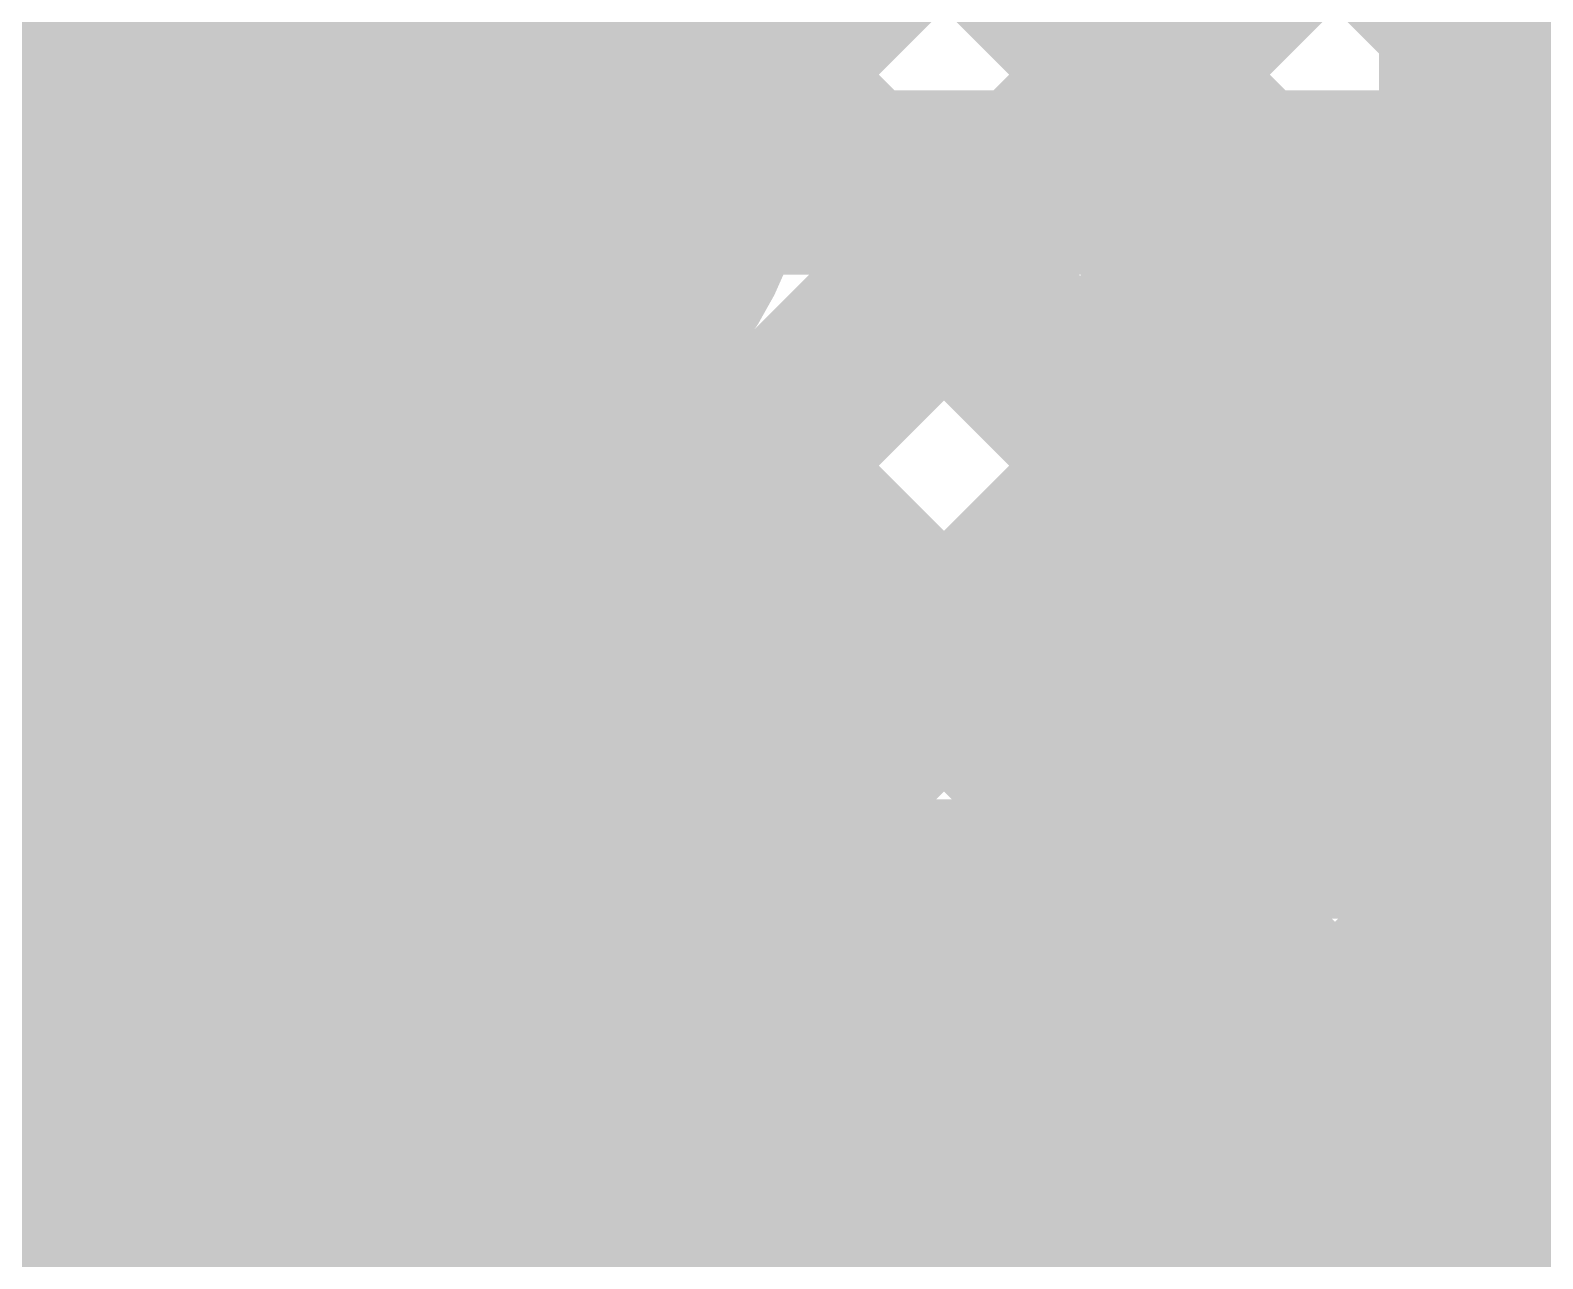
# Model space of a CAD drawing. Header units: millimetres. Extents: x 13 to 259, y -2 to 326.
# Drawn here: x 113.841 to 117.123, y 116.224 to 118.89 of the extents above; entities that cross this region are included whole.
import ezdxf

# ---------------------------------------------------------------- set-up
doc = ezdxf.new("R2010")
doc.units = ezdxf.units.MM
for name, color, linetype in [('BottomLayer', 5, 'Continuous'), ('BottomSolder', 6, 'Continuous'), ('ConnectLayer', 7, 'Continuous'), ('DrillDrawing', 1, 'Continuous'), ('Mechanical13', 56, 'Continuous'), ('Mechanical14', 56, 'Continuous'), ('Mechanical15', 56, 'Continuous'), ('MidLayer1', 16, 'Continuous'), ('MidLayer2', 76, 'Continuous'), ('MidLayer3', 90, 'Continuous'), ('MidLayer4', 156, 'Continuous'), ('MidLayer5', 130, 'Continuous'), ('MidLayer6', 216, 'Continuous'), ('MultiLayer', 9, 'Continuous'), ('TopLayer', 1, 'Continuous'), ('TopOverlay', 2, 'Continuous'), ('TopPaste', 8, 'Continuous'), ('TopSolder', 216, 'Continuous')]:
    doc.layers.add(name, color=color, linetype=linetype)

# ---------------------------------------------------------------- blocks, each defined once
blk = doc.blocks.new('CP_16_4_L_61')
at = {"layer": 'Mechanical13', "const_width": 0.1}
for points in [[(-2, -2), (-2, 2)], [(-2, -2), (2, -2)]]:
    blk.add_lwpolyline(points, dxfattribs=at)
at = {"layer": 'Mechanical13', "const_width": 0.05}
blk.add_lwpolyline([(-2.025, -2, 1), (-1.975, -2, 1)], format="xyb", close=True, dxfattribs=at)
blk.add_lwpolyline([(-2.025, -2, 1), (-1.975, -2, 1)], format="xyb", close=True, dxfattribs=at)
at = {"layer": 'Mechanical15', "const_width": 0.05}
for points in [[(-2.35, -2.35), (-2.35, 2.35)], [(-2.35, -2.35), (2.35, -2.35)]]:
    blk.add_lwpolyline(points, dxfattribs=at)
at = {"layer": 'Mechanical15', "const_width": 0.025}
blk.add_lwpolyline([(-2.3625, -2.35, 1), (-2.3375, -2.35, 1)], format="xyb", close=True, dxfattribs=at)
blk.add_lwpolyline([(-2.3625, -2.35, 1), (-2.3375, -2.35, 1)], format="xyb", close=True, dxfattribs=at)
at = {"layer": 'TopOverlay', "const_width": 0.2}
for points in [[(-2.15, -2.15), (-2.15, -1.525)], [(-2.15, -2.15), (-1.525, -2.15)]]:
    blk.add_lwpolyline(points, dxfattribs=at)
at = {"layer": 'TopOverlay', "const_width": 0.1}
blk.add_lwpolyline([(-2.2, -2.15, 1), (-2.1, -2.15, 1)], format="xyb", close=True, dxfattribs=at)
blk.add_lwpolyline([(-2.2, -2.15, 1), (-2.1, -2.15, 1)], format="xyb", close=True, dxfattribs=at)
blk = doc.blocks.new('RESC1005X40N_63')
at = {"layer": 'Mechanical14', "const_width": 0.1}
for points in [[(0.5, 0.25), (-0.5, 0.25)], [(-0.5, 0.25), (-0.5, -0.25)], [(0.5, 0.25), (0.5, -0.25)], [(0.5, -0.25), (-0.5, -0.25)]]:
    blk.add_lwpolyline(points, dxfattribs=at)
at = {"layer": 'Mechanical14', "const_width": 0.05}
for points in [[(-0.525, 0.25, 1), (-0.475, 0.25, 1)], [(-0.525, 0.25, 1), (-0.475, 0.25, 1)], [(0.475, 0.25, 1), (0.525, 0.25, 1)], [(0.475, 0.25, 1), (0.525, 0.25, 1)], [(-0.525, -0.25, 1), (-0.475, -0.25, 1)], [(-0.525, -0.25, 1), (-0.475, -0.25, 1)], [(0.475, -0.25, 1), (0.525, -0.25, 1)], [(0.475, -0.25, 1), (0.525, -0.25, 1)]]:
    blk.add_lwpolyline(points, format="xyb", close=True, dxfattribs=at)
at = {"layer": 'Mechanical15', "const_width": 0.05}
for points in [[(0, 0.5), (0, -0.5)], [(0.91, 0.46), (-0.91, 0.46)], [(-0.91, 0.46), (-0.91, -0.46)], [(0.91, 0.46), (0.91, -0.46)], [(0.5, 0), (-0.5, 0)], [(0.91, -0.46), (-0.91, -0.46)]]:
    blk.add_lwpolyline(points, dxfattribs=at)
at = {"layer": 'Mechanical15'}
for points, const_width in [([(-0.0125, 0.5, 1), (0.0125, 0.5, 1)], 0.025), ([(-0.9225, 0.46, 1), (-0.8975, 0.46, 1)], 0.025), ([(-0.9225, 0.46, 1), (-0.8975, 0.46, 1)], 0.025), ([(0.8975, 0.46, 1), (0.9225, 0.46, 1)], 0.025), ([(0.8975, 0.46, 1), (0.9225, 0.46, 1)], 0.025), ([(0.35, 0, 1), (-0.35, 0, 1)], 0.05), ([(-0.5125, 0, 1), (-0.4875, 0, 1)], 0.025), ([(-0.3625, 0, 1), (-0.3375, 0, 1)], 0.025), ([(0.3375, 0, 1), (0.3625, 0, 1)], 0.025), ([(0.4875, 0, 1), (0.5125, 0, 1)], 0.025), ([(-0.9225, -0.46, 1), (-0.8975, -0.46, 1)], 0.025), ([(-0.9225, -0.46, 1), (-0.8975, -0.46, 1)], 0.025), ([(0.8975, -0.46, 1), (0.9225, -0.46, 1)], 0.025), ([(0.8975, -0.46, 1), (0.9225, -0.46, 1)], 0.025), ([(-0.0125, -0.5, 1), (0.0125, -0.5, 1)], 0.025)]:
    blk.add_lwpolyline(points, format="xyb", close=True, dxfattribs=dict(at, const_width=const_width))
at = {"layer": 'TopLayer'}
for points in [[(-0.18, -0.31), (-0.18, 0.31), (-0.76, -0.31), (-0.76, 0.31)], [(0.76, -0.31), (0.76, 0.31), (0.18, -0.31), (0.18, 0.31)]]:
    blk.add_solid(points, dxfattribs=at)
at = {"layer": 'TopPaste'}
for points in [[(-0.18, -0.31), (-0.18, 0.31), (-0.76, -0.31), (-0.76, 0.31)], [(0.76, -0.31), (0.76, 0.31), (0.18, -0.31), (0.18, 0.31)]]:
    blk.add_solid(points, dxfattribs=at)
at = {"layer": 'TopSolder'}
for points in [[(-0.0784, -0.4116), (-0.0784, 0.4116), (-0.8616, -0.4116), (-0.8616, 0.4116)], [(0.8616, -0.4116), (0.8616, 0.4116), (0.0784, -0.4116), (0.0784, 0.4116)]]:
    blk.add_solid(points, dxfattribs=at)
blk = doc.blocks.new('CAPC1005X55N_103')
at = {"layer": 'Mechanical14', "const_width": 0.1}
for points in [[(-0.5249, 0.2751), (-0.5249, -0.2749)], [(0.5251, 0.2751), (-0.5249, 0.2751)], [(0.5251, 0.2751), (0.5251, -0.2749)], [(0.5251, -0.2749), (-0.5249, -0.2749)]]:
    blk.add_lwpolyline(points, dxfattribs=at)
at = {"layer": 'Mechanical14', "const_width": 0.05}
for points in [[(-0.5499, 0.2751, 1), (-0.5, 0.2751, 1)], [(-0.5499, 0.2751, 1), (-0.5, 0.2751, 1)], [(0.5001, 0.2751, 1), (0.55, 0.2751, 1)], [(0.5001, 0.2751, 1), (0.55, 0.2751, 1)], [(-0.5499, -0.2749, 1), (-0.5, -0.2749, 1)], [(-0.5499, -0.2749, 1), (-0.5, -0.2749, 1)], [(0.5001, -0.2749, 1), (0.55, -0.2749, 1)], [(0.5001, -0.2749, 1), (0.55, -0.2749, 1)]]:
    blk.add_lwpolyline(points, format="xyb", close=True, dxfattribs=at)
at = {"layer": 'Mechanical15', "const_width": 0.05}
for points in [[(0, 0.5), (0, -0.5)], [(-0.91, 0.46), (-0.91, -0.46)], [(0.91, 0.46), (-0.91, 0.46)], [(0.91, 0.46), (0.91, -0.46)], [(0.5, 0), (-0.5, 0)], [(0.91, -0.46), (-0.91, -0.46)]]:
    blk.add_lwpolyline(points, dxfattribs=at)
at = {"layer": 'Mechanical15', "const_width": 0.025}
for points in [[(-0.0125, 0.5, 1), (0.0125, 0.5, 1)], [(-0.9225, 0.46, 1), (-0.8975, 0.46, 1)], [(-0.9225, 0.46, 1), (-0.8975, 0.46, 1)], [(0.8975, 0.46, 1), (0.9225, 0.46, 1)], [(0.8975, 0.46, 1), (0.9225, 0.46, 1)], [(-0.5125, 0, 1), (-0.4875, 0, 1)], [(0.4875, 0, 1), (0.5125, 0, 1)], [(-0.9225, -0.46, 1), (-0.8975, -0.46, 1)], [(-0.9225, -0.46, 1), (-0.8975, -0.46, 1)], [(0.8975, -0.46, 1), (0.9225, -0.46, 1)], [(0.8975, -0.46, 1), (0.9225, -0.46, 1)], [(-0.0125, -0.5, 1), (0.0125, -0.5, 1)]]:
    blk.add_lwpolyline(points, format="xyb", close=True, dxfattribs=at)
at = {"layer": 'TopLayer'}
for points in [[(-0.76, -0.31), (-0.14, -0.31), (-0.76, 0.31), (-0.14, 0.31)], [(0.14, -0.31), (0.76, -0.31), (0.14, 0.31), (0.76, 0.31)]]:
    blk.add_solid(points, dxfattribs=at)
at = {"layer": 'TopPaste'}
for points in [[(-0.76, -0.31), (-0.14, -0.31), (-0.76, 0.31), (-0.14, 0.31)], [(0.14, -0.31), (0.76, -0.31), (0.14, 0.31), (0.76, 0.31)]]:
    blk.add_solid(points, dxfattribs=at)
at = {"layer": 'TopSolder'}
for points in [[(-0.8616, -0.4116), (-0.0384, -0.4116), (-0.8616, 0.4116), (-0.0384, 0.4116)], [(0.0384, -0.4116), (0.8616, -0.4116), (0.0384, 0.4116), (0.8616, 0.4116)]]:
    blk.add_solid(points, dxfattribs=at)
blk = doc.blocks.new('CAPC1005X55N_105')
at = {"layer": 'Mechanical14', "const_width": 0.1}
for points in [[(-0.5249, 0.2751), (-0.5249, -0.2749)], [(0.5251, 0.2751), (-0.5249, 0.2751)], [(0.5251, 0.2751), (0.5251, -0.2749)], [(0.5251, -0.2749), (-0.5249, -0.2749)]]:
    blk.add_lwpolyline(points, dxfattribs=at)
at = {"layer": 'Mechanical14', "const_width": 0.05}
for points in [[(-0.5499, 0.2751, 1), (-0.5, 0.2751, 1)], [(-0.5499, 0.2751, 1), (-0.5, 0.2751, 1)], [(0.5001, 0.2751, 1), (0.55, 0.2751, 1)], [(0.5001, 0.2751, 1), (0.55, 0.2751, 1)], [(-0.5499, -0.2749, 1), (-0.5, -0.2749, 1)], [(-0.5499, -0.2749, 1), (-0.5, -0.2749, 1)], [(0.5001, -0.2749, 1), (0.55, -0.2749, 1)], [(0.5001, -0.2749, 1), (0.55, -0.2749, 1)]]:
    blk.add_lwpolyline(points, format="xyb", close=True, dxfattribs=at)
at = {"layer": 'Mechanical15', "const_width": 0.05}
for points in [[(0, 0.5), (0, -0.5)], [(-0.91, 0.46), (-0.91, -0.46)], [(0.91, 0.46), (-0.91, 0.46)], [(0.91, 0.46), (0.91, -0.46)], [(0.5, 0), (-0.5, 0)], [(0.91, -0.46), (-0.91, -0.46)]]:
    blk.add_lwpolyline(points, dxfattribs=at)
at = {"layer": 'Mechanical15', "const_width": 0.025}
for points in [[(-0.0125, 0.5, 1), (0.0125, 0.5, 1)], [(-0.9225, 0.46, 1), (-0.8975, 0.46, 1)], [(-0.9225, 0.46, 1), (-0.8975, 0.46, 1)], [(0.8975, 0.46, 1), (0.9225, 0.46, 1)], [(0.8975, 0.46, 1), (0.9225, 0.46, 1)], [(-0.5125, 0, 1), (-0.4875, 0, 1)], [(0.4875, 0, 1), (0.5125, 0, 1)], [(-0.9225, -0.46, 1), (-0.8975, -0.46, 1)], [(-0.9225, -0.46, 1), (-0.8975, -0.46, 1)], [(0.8975, -0.46, 1), (0.9225, -0.46, 1)], [(0.8975, -0.46, 1), (0.9225, -0.46, 1)], [(-0.0125, -0.5, 1), (0.0125, -0.5, 1)]]:
    blk.add_lwpolyline(points, format="xyb", close=True, dxfattribs=at)
at = {"layer": 'TopLayer'}
for points in [[(-0.76, -0.31), (-0.14, -0.31), (-0.76, 0.31), (-0.14, 0.31)], [(0.14, -0.31), (0.76, -0.31), (0.14, 0.31), (0.76, 0.31)]]:
    blk.add_solid(points, dxfattribs=at)
at = {"layer": 'TopPaste'}
for points in [[(-0.76, -0.31), (-0.14, -0.31), (-0.76, 0.31), (-0.14, 0.31)], [(0.14, -0.31), (0.76, -0.31), (0.14, 0.31), (0.76, 0.31)]]:
    blk.add_solid(points, dxfattribs=at)
at = {"layer": 'TopSolder'}
for points in [[(-0.8616, -0.4116), (-0.0384, -0.4116), (-0.8616, 0.4116), (-0.0384, 0.4116)], [(0.0384, -0.4116), (0.8616, -0.4116), (0.0384, 0.4116), (0.8616, 0.4116)]]:
    blk.add_solid(points, dxfattribs=at)
blk = doc.blocks.new('CAPC1005X55N_106')
at = {"layer": 'Mechanical14', "const_width": 0.1}
for points in [[(-0.5249, 0.2751), (-0.5249, -0.2749)], [(0.5251, 0.2751), (-0.5249, 0.2751)], [(0.5251, 0.2751), (0.5251, -0.2749)], [(0.5251, -0.2749), (-0.5249, -0.2749)]]:
    blk.add_lwpolyline(points, dxfattribs=at)
at = {"layer": 'Mechanical14', "const_width": 0.05}
for points in [[(-0.5499, 0.2751, 1), (-0.5, 0.2751, 1)], [(-0.5499, 0.2751, 1), (-0.5, 0.2751, 1)], [(0.5001, 0.2751, 1), (0.55, 0.2751, 1)], [(0.5001, 0.2751, 1), (0.55, 0.2751, 1)], [(-0.5499, -0.2749, 1), (-0.5, -0.2749, 1)], [(-0.5499, -0.2749, 1), (-0.5, -0.2749, 1)], [(0.5001, -0.2749, 1), (0.55, -0.2749, 1)], [(0.5001, -0.2749, 1), (0.55, -0.2749, 1)]]:
    blk.add_lwpolyline(points, format="xyb", close=True, dxfattribs=at)
at = {"layer": 'Mechanical15', "const_width": 0.05}
for points in [[(0, 0.5), (0, -0.5)], [(-0.91, 0.46), (-0.91, -0.46)], [(0.91, 0.46), (-0.91, 0.46)], [(0.91, 0.46), (0.91, -0.46)], [(0.5, 0), (-0.5, 0)], [(0.91, -0.46), (-0.91, -0.46)]]:
    blk.add_lwpolyline(points, dxfattribs=at)
at = {"layer": 'Mechanical15', "const_width": 0.025}
for points in [[(-0.0125, 0.5, 1), (0.0125, 0.5, 1)], [(-0.9225, 0.46, 1), (-0.8975, 0.46, 1)], [(-0.9225, 0.46, 1), (-0.8975, 0.46, 1)], [(0.8975, 0.46, 1), (0.9225, 0.46, 1)], [(0.8975, 0.46, 1), (0.9225, 0.46, 1)], [(-0.5125, 0, 1), (-0.4875, 0, 1)], [(0.4875, 0, 1), (0.5125, 0, 1)], [(-0.9225, -0.46, 1), (-0.8975, -0.46, 1)], [(-0.9225, -0.46, 1), (-0.8975, -0.46, 1)], [(0.8975, -0.46, 1), (0.9225, -0.46, 1)], [(0.8975, -0.46, 1), (0.9225, -0.46, 1)], [(-0.0125, -0.5, 1), (0.0125, -0.5, 1)]]:
    blk.add_lwpolyline(points, format="xyb", close=True, dxfattribs=at)
at = {"layer": 'TopLayer'}
for points in [[(-0.76, -0.31), (-0.14, -0.31), (-0.76, 0.31), (-0.14, 0.31)], [(0.14, -0.31), (0.76, -0.31), (0.14, 0.31), (0.76, 0.31)]]:
    blk.add_solid(points, dxfattribs=at)
at = {"layer": 'TopPaste'}
for points in [[(-0.76, -0.31), (-0.14, -0.31), (-0.76, 0.31), (-0.14, 0.31)], [(0.14, -0.31), (0.76, -0.31), (0.14, 0.31), (0.76, 0.31)]]:
    blk.add_solid(points, dxfattribs=at)
at = {"layer": 'TopSolder'}
for points in [[(-0.8616, -0.4116), (-0.0384, -0.4116), (-0.8616, 0.4116), (-0.0384, 0.4116)], [(0.0384, -0.4116), (0.8616, -0.4116), (0.0384, 0.4116), (0.8616, 0.4116)]]:
    blk.add_solid(points, dxfattribs=at)

msp = doc.modelspace()

# ---------------------------------------------------------------- linework, layer by layer
at = {"layer": 'BottomLayer', "const_width": 0.25}
for points in [[(113.7244, 118.6696, 1), (113.9744, 118.6696, 1)], [(114.6244, 118.6696, 1), (114.8744, 118.6696, 1)], [(116.6432, 117.9076, 1), (116.8932, 117.9076, 1)], [(113.7244, 117.6113, 1), (113.9744, 117.6113, 1)], [(114.6244, 117.6113, 1), (114.8744, 117.6113, 1)], [(113.7244, 116.5529, 1), (113.9744, 116.5529, 1)], [(114.6244, 116.5529, 1), (114.8744, 116.5529, 1)]]:
    msp.add_lwpolyline(points, format="xyb", close=True, dxfattribs=at)
at = {"layer": 'BottomSolder', "const_width": 0.3516}
for points in [[(113.6736, 118.6696, 1), (114.0252, 118.6696, 1)], [(114.5736, 118.6696, 1), (114.9252, 118.6696, 1)], [(116.5924, 117.9076, 1), (116.944, 117.9076, 1)], [(113.6736, 117.6113, 1), (114.0252, 117.6113, 1)], [(114.5736, 117.6113, 1), (114.9252, 117.6113, 1)], [(113.6736, 116.5529, 1), (114.0252, 116.5529, 1)], [(114.5736, 116.5529, 1), (114.9252, 116.5529, 1)]]:
    msp.add_lwpolyline(points, format="xyb", close=True, dxfattribs=at)
at = {"layer": 'ConnectLayer', "const_width": 0.4}
for points in [[(109.2941, 125.7478), (116.5763, 118.4655)], [(112.5966, 123.2937), (117.4515, 118.4388)], [(110.7348, 122.61), (114.2968, 119.048)], [(113.2804, 122.61), (117.4515, 118.4388)], [(114.4393, 118.682), (116.638, 120.8807)], [(114.4078, 117.8019), (116.6143, 120.0084)], [(114.8995, 118.2936), (116.6143, 120.0084)], [(115.19, 119.8518), (116.5763, 118.4655)], [(113.3774, 118.4686), (114.65, 119.7412)], [(114.5929, 119.6004), (116.1866, 118.0067)], [(114.4078, 117.8019), (115.9909, 119.385)], [(114.4393, 118.682), (115.1424, 119.385)], [(114.8083, 119.385), (116.1866, 118.0067)], [(115.6568, 119.385), (116.5763, 118.4655)], [(116.5054, 119.385), (117.4515, 118.4388)], [(114.3381, 116.8836), (116.8133, 119.3589)], [(114.8515, 117.3971), (116.8133, 119.3589)], [(115.0157, 117.5613), (116.8133, 119.3589)], [(116.7997, 118.4968), (117.6157, 119.3128)], [(116.7997, 118.4968), (117.6157, 119.3128)], [(116.7997, 118.4968), (117.6157, 119.3128)], [(114.8979, 119.0342), (115.0309, 119.1672)], [(115.0285, 119.1648), (116.1866, 118.0067)], [(113.3774, 119.1188), (114.3642, 118.1321)], [(114.3222, 119.0226), (131.6373, 101.7075)], [(114.3222, 119.0226), (115.7835, 117.5613)], [(115.2164, 116.9135), (116.8629, 118.56)], [(115.2936, 117.8392), (116.0144, 118.56)], [(115.3292, 118.56), (117.5, 118.56)], [(115.6333, 118.56), (117.7082, 116.4851)], [(116.4818, 118.56), (117.1185, 117.9234)], [(112.0339, 111.1854), (119.3897, 118.5412)], [(112.0339, 111.1854), (119.3897, 118.5412)], [(114.7902, 118.5546), (131.6373, 101.7075)], [(113.3774, 117.62), (114.2034, 118.4461)], [(113.3774, 118.2703), (114.1762, 117.4715)], [(114.2551, 118.2412), (131.7546, 100.7417)], [(114.2551, 118.2412), (114.4056, 118.0907)], [(114.2551, 118.2412), (114.935, 117.5613)], [(114.3642, 118.0581), (114.3642, 118.2228)], [(114.9042, 118.0581), (114.9042, 118.2228)], [(115.1279, 118.2169), (117.7082, 115.6366)], [(115.1117, 115.9603), (117.1216, 117.9701)], [(114.2399, 115.9369), (116.1791, 117.8761)], [(114.7678, 116.4648), (116.1791, 117.8761)], [(115.8642, 117.5613), (116.1791, 117.8761)], [(114.7812, 117.7151), (131.7546, 100.7417)], [(112.1, 115.4942), (114.162, 117.5561)], [(112.1, 115.4942), (114.162, 117.5561)], [(114.4373, 117.5613), (116.2906, 117.5613)], [(113.3774, 117.4218), (114.1651, 116.6341)], [(114.528, 114.528), (117.4028, 117.4028)], [(114.528, 114.528), (117.4028, 117.4028)], [(114.9011, 114.9011), (117.4028, 117.4028)], [(114.9011, 114.9011), (117.4028, 117.4028)], [(115.5889, 115.5889), (117.4028, 117.4028)], [(114.3718, 115.2204), (116.5226, 117.3712)], [(114.8427, 115.6912), (116.5226, 117.3712)], [(116.8673, 117.326), (119.6959, 114.4974)], [(116.8673, 117.326), (119.6959, 114.4974)], [(114.3495, 117.2982), (125.5341, 106.1136)], [(115.2289, 117.2674), (117.7082, 114.788)], [(114.3642, 116.9998), (114.3642, 117.1644)], [(114.9042, 116.9998), (114.9042, 117.1644)], [(113.0703, 116.8803), (114.2122, 115.7385)], [(116.0694, 115.2209), (117.7082, 116.8597)], [(114.8606, 116.7872), (125.5341, 106.1136)], [(112.1, 114.6456), (114.1877, 116.7332)], [(114.4253, 116.6813), (121.4301, 116.6813)], [(114.7276, 116.4246), (114.9842, 116.6813)], [(114.9665, 116.6813), (115.4411, 116.2066)], [(115.3581, 116.2066), (115.8327, 116.6813)], [(115.815, 116.6813), (116.2897, 116.2066)], [(116.2066, 116.2066), (116.6813, 116.6813)], [(116.2066, 116.2066), (116.6813, 116.6813)], [(116.6635, 116.6813), (117.1382, 116.2066)], [(117.0551, 116.2066), (117.5298, 116.6813)], [(114.4253, 116.4246), (114.9524, 116.4246)], [(114.4148, 116.3844), (120.5021, 110.2972)], [(115.3019, 116.3458), (117.7082, 113.9395)], [(115.2635, 116.2957), (115.3527, 116.2066)], [(115.3527, 116.2066), (121.2518, 116.2066)], [(114.3642, 115.9415), (114.3642, 116.1061)], [(114.9042, 115.9415), (114.9042, 116.1061)], [(114.2399, 115.9369), (114.3889, 116.0859)], [(112.1, 113.7971), (114.3642, 116.0612)]]:
    msp.add_lwpolyline(points, dxfattribs=at)
for points in [[(113.5885, 118.1404, -1.799464), (114.4394, 118.6696)], [(113.5885, 118.1404, -1.799464), (114.4394, 118.6696)], [(114.3642, 118.2228, -0.458192), (114.3642, 119.1165)], [(114.8979, 119.0342, -0.178667), (114.7164, 118.7072)], [(114.8979, 119.0342, -0.178437), (114.7168, 118.7075)], [(114.7164, 118.6321, -0.45237), (114.7164, 118.7072)], [(114.4394, 118.6696, -0.285578), (114.1104, 118.1404)], [(114.4394, 118.6696, -0.285578), (114.1104, 118.1404)], [(114.7164, 118.6321, -0.218423), (114.9042, 118.2228)], [(114.7168, 118.6317, -0.218189), (114.9042, 118.2228)], [(115.3292, 118.56, -0.235688), (115.0104, 118.1404)], [(117.2382, 117.551, -2.972092), (117.2382, 118.2643)], [(117.2382, 117.551, -2.972092), (117.2382, 118.2643)], [(116.2906, 117.5613, -0.989176), (117.2382, 118.2643)], [(117.7082, 117.3176, -1.000001), (117.7082, 118.4976)], [(117.2382, 118.2643, -0.718623), (118.2982, 117.9076)], [(117.2382, 118.2643, -0.718623), (118.2982, 117.9076)], [(117.2382, 118.2643, -0.219786), (117.6751, 118.4967)], [(114.2994, 118.288, -0.102707), (114.1104, 118.1404)], [(114.4885, 118.1404, -0.102707), (114.2994, 118.288)], [(114.1104, 118.1404, -0.285578), (114.4394, 117.6113)], [(114.1104, 118.1404, -0.102707), (114.2994, 117.9928)], [(114.1104, 118.1404, -0.285578), (114.4394, 117.6113)], [(114.2994, 117.9928, -0.102707), (114.4885, 118.1404)], [(115.0104, 118.1404, -0.285578), (115.3394, 117.6113)], [(114.3642, 117.1644, -0.458192), (114.3642, 118.0581)], [(114.9042, 118.0581, -0.218423), (114.7164, 117.6488)], [(114.9042, 118.0581, -0.218189), (114.7168, 117.6491)], [(118.2982, 117.9076, -0.718623), (117.2382, 117.551)], [(118.2982, 117.9076, -0.718623), (117.2382, 117.551)], [(114.7164, 117.5737, -0.45237), (114.7164, 117.6488)], [(114.4394, 117.6113, -0.285578), (114.1104, 117.0821)], [(115.3394, 117.6113, -0.285578), (115.0104, 117.0821)], [(114.7164, 117.5737, -0.218423), (114.9042, 117.1644)], [(114.7168, 117.5734, -0.218189), (114.9042, 117.1644)], [(114.2994, 117.2297, -0.102707), (114.1104, 117.0821)], [(114.4885, 117.0821, -0.102707), (114.2994, 117.2297)], [(114.1104, 117.0821, -0.285578), (114.4394, 116.5529)], [(114.1104, 117.0821, -0.102707), (114.2994, 116.9345)], [(114.2994, 116.9345, -0.102707), (114.4885, 117.0821)], [(115.0104, 117.0821, -0.285578), (115.3394, 116.5529)], [(114.3642, 116.1061, -0.458192), (114.3642, 116.9998)], [(114.9042, 116.9998, -0.218423), (114.7164, 116.5905)], [(114.9042, 116.9998, -0.218189), (114.7168, 116.5908)], [(114.4253, 116.6813, -0.054872), (114.4394, 116.5529)], [(114.7164, 116.5154, -0.45237), (114.7164, 116.5905)], [(114.4394, 116.5529, -0.285578), (114.1104, 116.0238)], [(114.4394, 116.5529, -0.054872), (114.4253, 116.4246)], [(115.3394, 116.5529, -0.285578), (115.0104, 116.0238)], [(114.7164, 116.5154, -0.218423), (114.9042, 116.1061)], [(114.7168, 116.5151, -0.218189), (114.9042, 116.1061)], [(114.9524, 116.4246, -0.198912), (115.2635, 116.2957)], [(114.9524, 116.4246, -0.198912), (115.2635, 116.2957)], [(114.2994, 116.1714, -0.102707), (114.1104, 116.0238)], [(114.4885, 116.0238, -0.102707), (114.2994, 116.1714)]]:
    msp.add_lwpolyline(points, format="xyb", dxfattribs=at)
at = {"layer": 'ConnectLayer', "const_width": 0.2}
for points in [[(114.1968, 119.048, 1), (114.3968, 119.048, 1)], [(114.2222, 119.0226, 1), (114.4222, 119.0226, 1)], [(114.2222, 119.0226, 1), (114.4222, 119.0226, 1)], [(114.7979, 119.0342, 1), (114.9979, 119.0342, 1)], [(114.7979, 119.0342, 1), (114.9979, 119.0342, 1)], [(114.7979, 119.0342, 1), (114.9979, 119.0342, 1)], [(114.6164, 118.7072, 1), (114.8164, 118.7072, 1)], [(114.6164, 118.7072, 1), (114.8164, 118.7072, 1)], [(114.6168, 118.7075, 1), (114.8168, 118.7075, 1)], [(114.3393, 118.682, 1), (114.5393, 118.682, 1)], [(114.3393, 118.682, 1), (114.5393, 118.682, 1)], [(114.3394, 118.6696, 1), (114.5394, 118.6696, 1)], [(114.3394, 118.6696, 1), (114.5394, 118.6696, 1)], [(114.3394, 118.6696, 1), (114.5394, 118.6696, 1)], [(114.3394, 118.6696, 1), (114.5394, 118.6696, 1)], [(114.6164, 118.6321, 1), (114.8164, 118.6321, 1)], [(114.6164, 118.6321, 1), (114.8164, 118.6321, 1)], [(114.6168, 118.6317, 1), (114.8168, 118.6317, 1)], [(115.2292, 118.56, 1), (115.4292, 118.56, 1)], [(115.2292, 118.56, 1), (115.4292, 118.56, 1)], [(115.5333, 118.56, 1), (115.7333, 118.56, 1)], [(115.9144, 118.56, 1), (116.1144, 118.56, 1)], [(116.3818, 118.56, 1), (116.5818, 118.56, 1)], [(116.7629, 118.56, 1), (116.9629, 118.56, 1)], [(114.6902, 118.5546, 1), (114.8902, 118.5546, 1)], [(116.6997, 118.4968, 1), (116.8997, 118.4968, 1)], [(116.6997, 118.4968, 1), (116.8997, 118.4968, 1)], [(116.6997, 118.4968, 1), (116.8997, 118.4968, 1)], [(116.4763, 118.4655, 1), (116.6763, 118.4655, 1)], [(116.4763, 118.4655, 1), (116.6763, 118.4655, 1)], [(116.4763, 118.4655, 1), (116.6763, 118.4655, 1)], [(114.1034, 118.4461, 1), (114.3034, 118.4461, 1)], [(114.1994, 118.288, 1), (114.3994, 118.288, 1)], [(114.1994, 118.288, 1), (114.3994, 118.288, 1)], [(114.7995, 118.2936, 1), (114.9995, 118.2936, 1)], [(117.1382, 118.2643, 1), (117.3382, 118.2643, 1)], [(117.1382, 118.2643, 1), (117.3382, 118.2643, 1)], [(117.1382, 118.2643, 1), (117.3382, 118.2643, 1)], [(117.1382, 118.2643, 1), (117.3382, 118.2643, 1)], [(117.1382, 118.2643, 1), (117.3382, 118.2643, 1)], [(117.1382, 118.2643, 1), (117.3382, 118.2643, 1)], [(114.1551, 118.2412, 1), (114.3551, 118.2412, 1)], [(114.1551, 118.2412, 1), (114.3551, 118.2412, 1)], [(114.1551, 118.2412, 1), (114.3551, 118.2412, 1)], [(114.2642, 118.2228, 1), (114.4642, 118.2228, 1)], [(114.2642, 118.2228, 1), (114.4642, 118.2228, 1)], [(114.8042, 118.2228, 1), (115.0042, 118.2228, 1)], [(114.8042, 118.2228, 1), (115.0042, 118.2228, 1)], [(114.8042, 118.2228, 1), (115.0042, 118.2228, 1)], [(115.0279, 118.2169, 1), (115.2279, 118.2169, 1)], [(114.0104, 118.1404, 1), (114.2104, 118.1404, 1)], [(114.0104, 118.1404, 1), (114.2104, 118.1404, 1)], [(114.0104, 118.1404, 1), (114.2104, 118.1404, 1)], [(114.0104, 118.1404, 1), (114.2104, 118.1404, 1)], [(114.0104, 118.1404, 1), (114.2104, 118.1404, 1)], [(114.0104, 118.1404, 1), (114.2104, 118.1404, 1)], [(114.2642, 118.1321, 1), (114.4642, 118.1321, 1)], [(114.3885, 118.1404, 1), (114.5885, 118.1404, 1)], [(114.3885, 118.1404, 1), (114.5885, 118.1404, 1)], [(114.9104, 118.1404, 1), (115.1104, 118.1404, 1)], [(114.9104, 118.1404, 1), (115.1104, 118.1404, 1)], [(114.3056, 118.0907, 1), (114.5056, 118.0907, 1)], [(114.2642, 118.0581, 1), (114.4642, 118.0581, 1)], [(114.2642, 118.0581, 1), (114.4642, 118.0581, 1)], [(114.8042, 118.0581, 1), (115.0042, 118.0581, 1)], [(114.8042, 118.0581, 1), (115.0042, 118.0581, 1)], [(114.8042, 118.0581, 1), (115.0042, 118.0581, 1)], [(116.0866, 118.0067, 1), (116.2866, 118.0067, 1)], [(116.0866, 118.0067, 1), (116.2866, 118.0067, 1)], [(116.0866, 118.0067, 1), (116.2866, 118.0067, 1)], [(114.1994, 117.9928, 1), (114.3994, 117.9928, 1)], [(114.1994, 117.9928, 1), (114.3994, 117.9928, 1)], [(117.0216, 117.9701, 1), (117.2216, 117.9701, 1)], [(117.0185, 117.9234, 1), (117.2185, 117.9234, 1)], [(116.0791, 117.8761, 1), (116.2791, 117.8761, 1)], [(116.0791, 117.8761, 1), (116.2791, 117.8761, 1)], [(116.0791, 117.8761, 1), (116.2791, 117.8761, 1)], [(115.1936, 117.8392, 1), (115.3936, 117.8392, 1)], [(114.3078, 117.8019, 1), (114.5078, 117.8019, 1)], [(114.3078, 117.8019, 1), (114.5078, 117.8019, 1)], [(114.6812, 117.7151, 1), (114.8812, 117.7151, 1)], [(114.6164, 117.6488, 1), (114.8164, 117.6488, 1)], [(114.6164, 117.6488, 1), (114.8164, 117.6488, 1)], [(114.6168, 117.6491, 1), (114.8168, 117.6491, 1)], [(114.3394, 117.6113, 1), (114.5394, 117.6113, 1)], [(114.3394, 117.6113, 1), (114.5394, 117.6113, 1)], [(114.3394, 117.6113, 1), (114.5394, 117.6113, 1)], [(115.2394, 117.6113, 1), (115.4394, 117.6113, 1)], [(115.2394, 117.6113, 1), (115.4394, 117.6113, 1)], [(114.6164, 117.5737, 1), (114.8164, 117.5737, 1)], [(114.6164, 117.5737, 1), (114.8164, 117.5737, 1)], [(114.6168, 117.5734, 1), (114.8168, 117.5734, 1)], [(114.062, 117.5561, 1), (114.262, 117.5561, 1)], [(114.062, 117.5561, 1), (114.262, 117.5561, 1)], [(114.3373, 117.5613, 1), (114.5373, 117.5613, 1)], [(114.835, 117.5613, 1), (115.035, 117.5613, 1)], [(114.9157, 117.5613, 1), (115.1157, 117.5613, 1)], [(115.6835, 117.5613, 1), (115.8835, 117.5613, 1)], [(115.7642, 117.5613, 1), (115.9642, 117.5613, 1)], [(116.1906, 117.5613, 1), (116.3906, 117.5613, 1)], [(116.1906, 117.5613, 1), (116.3906, 117.5613, 1)], [(117.1382, 117.551, 1), (117.3382, 117.551, 1)], [(117.1382, 117.551, 1), (117.3382, 117.551, 1)], [(117.1382, 117.551, 1), (117.3382, 117.551, 1)], [(117.1382, 117.551, 1), (117.3382, 117.551, 1)], [(114.0762, 117.4715, 1), (114.2762, 117.4715, 1)], [(114.7515, 117.3971, 1), (114.9515, 117.3971, 1)], [(116.4226, 117.3712, 1), (116.6226, 117.3712, 1)], [(116.4226, 117.3712, 1), (116.6226, 117.3712, 1)], [(116.7673, 117.326, 1), (116.9673, 117.326, 1)], [(116.7673, 117.326, 1), (116.9673, 117.326, 1)], [(114.2495, 117.2982, 1), (114.4495, 117.2982, 1)], [(115.1289, 117.2674, 1), (115.3289, 117.2674, 1)], [(114.1994, 117.2297, 1), (114.3994, 117.2297, 1)], [(114.1994, 117.2297, 1), (114.3994, 117.2297, 1)], [(114.2642, 117.1644, 1), (114.4642, 117.1644, 1)], [(114.2642, 117.1644, 1), (114.4642, 117.1644, 1)], [(114.8042, 117.1644, 1), (115.0042, 117.1644, 1)], [(114.8042, 117.1644, 1), (115.0042, 117.1644, 1)], [(114.8042, 117.1644, 1), (115.0042, 117.1644, 1)], [(114.0104, 117.0821, 1), (114.2104, 117.0821, 1)], [(114.0104, 117.0821, 1), (114.2104, 117.0821, 1)], [(114.0104, 117.0821, 1), (114.2104, 117.0821, 1)], [(114.0104, 117.0821, 1), (114.2104, 117.0821, 1)], [(114.3885, 117.0821, 1), (114.5885, 117.0821, 1)], [(114.3885, 117.0821, 1), (114.5885, 117.0821, 1)], [(114.9104, 117.0821, 1), (115.1104, 117.0821, 1)], [(114.9104, 117.0821, 1), (115.1104, 117.0821, 1)], [(114.2642, 116.9998, 1), (114.4642, 116.9998, 1)], [(114.2642, 116.9998, 1), (114.4642, 116.9998, 1)], [(114.8042, 116.9998, 1), (115.0042, 116.9998, 1)], [(114.8042, 116.9998, 1), (115.0042, 116.9998, 1)], [(114.8042, 116.9998, 1), (115.0042, 116.9998, 1)], [(114.1994, 116.9345, 1), (114.3994, 116.9345, 1)], [(114.1994, 116.9345, 1), (114.3994, 116.9345, 1)], [(114.2381, 116.8836, 1), (114.4381, 116.8836, 1)], [(115.1164, 116.9135, 1), (115.3164, 116.9135, 1)], [(114.7606, 116.7872, 1), (114.9606, 116.7872, 1)], [(114.0877, 116.7332, 1), (114.2877, 116.7332, 1)], [(114.3253, 116.6813, 1), (114.5253, 116.6813, 1)], [(114.3253, 116.6813, 1), (114.5253, 116.6813, 1)], [(114.8665, 116.6813, 1), (115.0665, 116.6813, 1)], [(114.8842, 116.6813, 1), (115.0842, 116.6813, 1)], [(115.715, 116.6813, 1), (115.915, 116.6813, 1)], [(115.7327, 116.6813, 1), (115.9327, 116.6813, 1)], [(116.5635, 116.6813, 1), (116.7635, 116.6813, 1)], [(116.5813, 116.6813, 1), (116.7813, 116.6813, 1)], [(116.5813, 116.6813, 1), (116.7813, 116.6813, 1)], [(114.0651, 116.6341, 1), (114.2651, 116.6341, 1)], [(114.6164, 116.5905, 1), (114.8164, 116.5905, 1)], [(114.6164, 116.5905, 1), (114.8164, 116.5905, 1)], [(114.6168, 116.5908, 1), (114.8168, 116.5908, 1)], [(114.3394, 116.5529, 1), (114.5394, 116.5529, 1)], [(114.3394, 116.5529, 1), (114.5394, 116.5529, 1)], [(114.3394, 116.5529, 1), (114.5394, 116.5529, 1)], [(114.3394, 116.5529, 1), (114.5394, 116.5529, 1)], [(115.2394, 116.5529, 1), (115.4394, 116.5529, 1)], [(115.2394, 116.5529, 1), (115.4394, 116.5529, 1)], [(114.6164, 116.5154, 1), (114.8164, 116.5154, 1)], [(114.6164, 116.5154, 1), (114.8164, 116.5154, 1)], [(114.6168, 116.5151, 1), (114.8168, 116.5151, 1)], [(114.6678, 116.4648, 1), (114.8678, 116.4648, 1)], [(114.3253, 116.4246, 1), (114.5253, 116.4246, 1)], [(114.3253, 116.4246, 1), (114.5253, 116.4246, 1)], [(114.6276, 116.4246, 1), (114.8276, 116.4246, 1)], [(114.8524, 116.4246, 1), (115.0524, 116.4246, 1)], [(114.8524, 116.4246, 1), (115.0524, 116.4246, 1)], [(114.8524, 116.4246, 1), (115.0524, 116.4246, 1)], [(114.3148, 116.3844, 1), (114.5148, 116.3844, 1)], [(115.2019, 116.3458, 1), (115.4019, 116.3458, 1)], [(115.1635, 116.2957, 1), (115.3635, 116.2957, 1)], [(115.1635, 116.2957, 1), (115.3635, 116.2957, 1)], [(115.1635, 116.2957, 1), (115.3635, 116.2957, 1)], [(115.2527, 116.2066, 1), (115.4527, 116.2066, 1)], [(115.2527, 116.2066, 1), (115.4527, 116.2066, 1)], [(115.2581, 116.2066, 1), (115.4581, 116.2066, 1)], [(115.3411, 116.2066, 1), (115.5411, 116.2066, 1)], [(116.1066, 116.2066, 1), (116.3066, 116.2066, 1)], [(116.1066, 116.2066, 1), (116.3066, 116.2066, 1)], [(116.1897, 116.2066, 1), (116.3897, 116.2066, 1)], [(116.9551, 116.2066, 1), (117.1551, 116.2066, 1)], [(117.0382, 116.2066, 1), (117.2382, 116.2066, 1)], [(114.1994, 116.1714, 1), (114.3994, 116.1714, 1)], [(114.1994, 116.1714, 1), (114.3994, 116.1714, 1)], [(114.2642, 116.1061, 1), (114.4642, 116.1061, 1)], [(114.2642, 116.1061, 1), (114.4642, 116.1061, 1)], [(114.8042, 116.1061, 1), (115.0042, 116.1061, 1)], [(114.8042, 116.1061, 1), (115.0042, 116.1061, 1)], [(114.8042, 116.1061, 1), (115.0042, 116.1061, 1)], [(114.2889, 116.0859, 1), (114.4889, 116.0859, 1)], [(114.2642, 116.0612, 1), (114.4642, 116.0612, 1)]]:
    msp.add_lwpolyline(points, format="xyb", close=True, dxfattribs=at)
at = {"layer": 'DrillDrawing', "const_width": 0.0508}
for points in [[(113.9764, 118.7966), (113.9764, 118.9236)], [(114.6224, 118.7966), (114.6224, 118.9236)], [(114.8764, 118.7966), (114.8764, 118.9236)], [(113.9764, 118.7966), (114.1034, 118.7966)], [(114.1034, 118.5426), (114.1034, 118.7966)], [(114.4954, 118.5426), (114.4954, 118.7966)], [(114.4954, 118.7966), (114.6224, 118.7966)], [(114.8764, 118.7966), (115.0034, 118.7966)], [(115.0034, 118.5426), (115.0034, 118.7966)], [(113.9764, 118.5426), (114.1034, 118.5426)], [(113.9764, 118.4156), (113.9764, 118.5426)], [(114.4954, 118.5426), (114.6224, 118.5426)], [(114.6224, 118.4156), (114.6224, 118.5426)], [(114.8764, 118.5426), (115.0034, 118.5426)], [(114.8764, 118.4156), (114.8764, 118.5426)], [(113.7224, 118.4156), (113.9764, 118.4156)], [(114.6224, 118.4156), (114.8764, 118.4156)], [(116.6412, 118.0346), (116.6412, 118.1616)], [(116.6412, 118.1616), (116.8952, 118.1616)], [(116.8952, 118.0346), (116.8952, 118.1616)], [(116.5142, 117.7806), (116.5142, 118.0346)], [(116.5142, 118.0346), (116.6412, 118.0346)], [(116.8952, 118.0346), (117.0222, 118.0346)], [(117.0222, 117.7806), (117.0222, 118.0346)], [(113.7224, 117.8653), (113.9764, 117.8653)], [(113.9764, 117.7383), (113.9764, 117.8653)], [(114.6224, 117.7383), (114.6224, 117.8653)], [(114.6224, 117.8653), (114.8764, 117.8653)], [(114.8764, 117.7383), (114.8764, 117.8653)], [(116.5142, 117.7806), (116.6412, 117.7806)], [(116.6412, 117.6536), (116.6412, 117.7806)], [(116.8952, 117.7806), (117.0222, 117.7806)], [(116.8952, 117.6536), (116.8952, 117.7806)], [(113.9764, 117.7383), (114.1034, 117.7383)], [(114.1034, 117.4843), (114.1034, 117.7383)], [(114.4954, 117.4843), (114.4954, 117.7383)], [(114.4954, 117.7383), (114.6224, 117.7383)], [(114.8764, 117.7383), (115.0034, 117.7383)], [(115.0034, 117.4843), (115.0034, 117.7383)], [(116.6412, 117.6536), (116.8952, 117.6536)], [(113.9764, 117.4843), (114.1034, 117.4843)], [(113.9764, 117.3573), (113.9764, 117.4843)], [(114.4954, 117.4843), (114.6224, 117.4843)], [(114.6224, 117.3573), (114.6224, 117.4843)], [(114.8764, 117.4843), (115.0034, 117.4843)], [(114.8764, 117.3573), (114.8764, 117.4843)], [(113.7224, 117.3573), (113.9764, 117.3573)], [(114.6224, 117.3573), (114.8764, 117.3573)], [(113.7224, 116.8069), (113.9764, 116.8069)], [(113.9764, 116.6799), (113.9764, 116.8069)], [(114.6224, 116.6799), (114.6224, 116.8069)], [(114.6224, 116.8069), (114.8764, 116.8069)], [(114.8764, 116.6799), (114.8764, 116.8069)], [(113.9764, 116.6799), (114.1034, 116.6799)], [(114.1034, 116.4259), (114.1034, 116.6799)], [(114.4954, 116.4259), (114.4954, 116.6799)], [(114.4954, 116.6799), (114.6224, 116.6799)], [(114.8764, 116.6799), (115.0034, 116.6799)], [(115.0034, 116.4259), (115.0034, 116.6799)], [(113.9764, 116.4259), (114.1034, 116.4259)], [(113.9764, 116.2989), (113.9764, 116.4259)], [(114.4954, 116.4259), (114.6224, 116.4259)], [(114.6224, 116.2989), (114.6224, 116.4259)], [(114.8764, 116.4259), (115.0034, 116.4259)], [(114.8764, 116.2989), (114.8764, 116.4259)], [(113.7224, 116.2989), (113.9764, 116.2989)], [(114.6224, 116.2989), (114.8764, 116.2989)]]:
    msp.add_lwpolyline(points, dxfattribs=at)
at = {"layer": 'DrillDrawing', "const_width": 0.0254}
for points in [[(113.9637, 118.7966, 1), (113.9891, 118.7966, 1)], [(113.9637, 118.7966, 1), (113.9891, 118.7966, 1)], [(114.0907, 118.7966, 1), (114.1161, 118.7966, 1)], [(114.0907, 118.7966, 1), (114.1161, 118.7966, 1)], [(114.4827, 118.7966, 1), (114.5081, 118.7966, 1)], [(114.4827, 118.7966, 1), (114.5081, 118.7966, 1)], [(114.6097, 118.7966, 1), (114.6351, 118.7966, 1)], [(114.6097, 118.7966, 1), (114.6351, 118.7966, 1)], [(114.8637, 118.7966, 1), (114.8891, 118.7966, 1)], [(114.8637, 118.7966, 1), (114.8891, 118.7966, 1)], [(114.9907, 118.7966, 1), (115.0161, 118.7966, 1)], [(114.9907, 118.7966, 1), (115.0161, 118.7966, 1)], [(113.9637, 118.5426, 1), (113.9891, 118.5426, 1)], [(113.9637, 118.5426, 1), (113.9891, 118.5426, 1)], [(114.0907, 118.5426, 1), (114.1161, 118.5426, 1)], [(114.0907, 118.5426, 1), (114.1161, 118.5426, 1)], [(114.4827, 118.5426, 1), (114.5081, 118.5426, 1)], [(114.4827, 118.5426, 1), (114.5081, 118.5426, 1)], [(114.6097, 118.5426, 1), (114.6351, 118.5426, 1)], [(114.6097, 118.5426, 1), (114.6351, 118.5426, 1)], [(114.8637, 118.5426, 1), (114.8891, 118.5426, 1)], [(114.8637, 118.5426, 1), (114.8891, 118.5426, 1)], [(114.9907, 118.5426, 1), (115.0161, 118.5426, 1)], [(114.9907, 118.5426, 1), (115.0161, 118.5426, 1)], [(113.9637, 118.4156, 1), (113.9891, 118.4156, 1)], [(113.9637, 118.4156, 1), (113.9891, 118.4156, 1)], [(114.6097, 118.4156, 1), (114.6351, 118.4156, 1)], [(114.6097, 118.4156, 1), (114.6351, 118.4156, 1)], [(114.8637, 118.4156, 1), (114.8891, 118.4156, 1)], [(114.8637, 118.4156, 1), (114.8891, 118.4156, 1)], [(116.6285, 118.1616, 1), (116.6539, 118.1616, 1)], [(116.6285, 118.1616, 1), (116.6539, 118.1616, 1)], [(116.8825, 118.1616, 1), (116.9079, 118.1616, 1)], [(116.8825, 118.1616, 1), (116.9079, 118.1616, 1)], [(116.5015, 118.0346, 1), (116.5269, 118.0346, 1)], [(116.5015, 118.0346, 1), (116.5269, 118.0346, 1)], [(116.6285, 118.0346, 1), (116.6539, 118.0346, 1)], [(116.6285, 118.0346, 1), (116.6539, 118.0346, 1)], [(116.8825, 118.0346, 1), (116.9079, 118.0346, 1)], [(116.8825, 118.0346, 1), (116.9079, 118.0346, 1)], [(117.0095, 118.0346, 1), (117.0349, 118.0346, 1)], [(117.0095, 118.0346, 1), (117.0349, 118.0346, 1)], [(113.9637, 117.8653, 1), (113.9891, 117.8653, 1)], [(113.9637, 117.8653, 1), (113.9891, 117.8653, 1)], [(114.6097, 117.8653, 1), (114.6351, 117.8653, 1)], [(114.6097, 117.8653, 1), (114.6351, 117.8653, 1)], [(114.8637, 117.8653, 1), (114.8891, 117.8653, 1)], [(114.8637, 117.8653, 1), (114.8891, 117.8653, 1)], [(116.5015, 117.7806, 1), (116.5269, 117.7806, 1)], [(116.5015, 117.7806, 1), (116.5269, 117.7806, 1)], [(116.6285, 117.7806, 1), (116.6539, 117.7806, 1)], [(116.6285, 117.7806, 1), (116.6539, 117.7806, 1)], [(116.8825, 117.7806, 1), (116.9079, 117.7806, 1)], [(116.8825, 117.7806, 1), (116.9079, 117.7806, 1)], [(117.0095, 117.7806, 1), (117.0349, 117.7806, 1)], [(117.0095, 117.7806, 1), (117.0349, 117.7806, 1)], [(113.9637, 117.7383, 1), (113.9891, 117.7383, 1)], [(113.9637, 117.7383, 1), (113.9891, 117.7383, 1)], [(114.0907, 117.7383, 1), (114.1161, 117.7383, 1)], [(114.0907, 117.7383, 1), (114.1161, 117.7383, 1)], [(114.4827, 117.7383, 1), (114.5081, 117.7383, 1)], [(114.4827, 117.7383, 1), (114.5081, 117.7383, 1)], [(114.6097, 117.7383, 1), (114.6351, 117.7383, 1)], [(114.6097, 117.7383, 1), (114.6351, 117.7383, 1)], [(114.8637, 117.7383, 1), (114.8891, 117.7383, 1)], [(114.8637, 117.7383, 1), (114.8891, 117.7383, 1)], [(114.9907, 117.7383, 1), (115.0161, 117.7383, 1)], [(114.9907, 117.7383, 1), (115.0161, 117.7383, 1)], [(116.6285, 117.6536, 1), (116.6539, 117.6536, 1)], [(116.6285, 117.6536, 1), (116.6539, 117.6536, 1)], [(116.8825, 117.6536, 1), (116.9079, 117.6536, 1)], [(116.8825, 117.6536, 1), (116.9079, 117.6536, 1)], [(113.9637, 117.4843, 1), (113.9891, 117.4843, 1)], [(113.9637, 117.4843, 1), (113.9891, 117.4843, 1)], [(114.0907, 117.4843, 1), (114.1161, 117.4843, 1)], [(114.0907, 117.4843, 1), (114.1161, 117.4843, 1)], [(114.4827, 117.4843, 1), (114.5081, 117.4843, 1)], [(114.4827, 117.4843, 1), (114.5081, 117.4843, 1)], [(114.6097, 117.4843, 1), (114.6351, 117.4843, 1)], [(114.6097, 117.4843, 1), (114.6351, 117.4843, 1)], [(114.8637, 117.4843, 1), (114.8891, 117.4843, 1)], [(114.8637, 117.4843, 1), (114.8891, 117.4843, 1)], [(114.9907, 117.4843, 1), (115.0161, 117.4843, 1)], [(114.9907, 117.4843, 1), (115.0161, 117.4843, 1)], [(113.9637, 117.3573, 1), (113.9891, 117.3573, 1)], [(113.9637, 117.3573, 1), (113.9891, 117.3573, 1)], [(114.6097, 117.3573, 1), (114.6351, 117.3573, 1)], [(114.6097, 117.3573, 1), (114.6351, 117.3573, 1)], [(114.8637, 117.3573, 1), (114.8891, 117.3573, 1)], [(114.8637, 117.3573, 1), (114.8891, 117.3573, 1)], [(113.9637, 116.8069, 1), (113.9891, 116.8069, 1)], [(113.9637, 116.8069, 1), (113.9891, 116.8069, 1)], [(114.6097, 116.8069, 1), (114.6351, 116.8069, 1)], [(114.6097, 116.8069, 1), (114.6351, 116.8069, 1)], [(114.8637, 116.8069, 1), (114.8891, 116.8069, 1)], [(114.8637, 116.8069, 1), (114.8891, 116.8069, 1)], [(113.9637, 116.6799, 1), (113.9891, 116.6799, 1)], [(113.9637, 116.6799, 1), (113.9891, 116.6799, 1)], [(114.0907, 116.6799, 1), (114.1161, 116.6799, 1)], [(114.0907, 116.6799, 1), (114.1161, 116.6799, 1)], [(114.4827, 116.6799, 1), (114.5081, 116.6799, 1)], [(114.4827, 116.6799, 1), (114.5081, 116.6799, 1)], [(114.6097, 116.6799, 1), (114.6351, 116.6799, 1)], [(114.6097, 116.6799, 1), (114.6351, 116.6799, 1)], [(114.8637, 116.6799, 1), (114.8891, 116.6799, 1)], [(114.8637, 116.6799, 1), (114.8891, 116.6799, 1)], [(114.9907, 116.6799, 1), (115.0161, 116.6799, 1)], [(114.9907, 116.6799, 1), (115.0161, 116.6799, 1)], [(113.9637, 116.4259, 1), (113.9891, 116.4259, 1)], [(113.9637, 116.4259, 1), (113.9891, 116.4259, 1)], [(114.0907, 116.4259, 1), (114.1161, 116.4259, 1)], [(114.0907, 116.4259, 1), (114.1161, 116.4259, 1)], [(114.4827, 116.4259, 1), (114.5081, 116.4259, 1)], [(114.4827, 116.4259, 1), (114.5081, 116.4259, 1)], [(114.6097, 116.4259, 1), (114.6351, 116.4259, 1)], [(114.6097, 116.4259, 1), (114.6351, 116.4259, 1)], [(114.8637, 116.4259, 1), (114.8891, 116.4259, 1)], [(114.8637, 116.4259, 1), (114.8891, 116.4259, 1)], [(114.9907, 116.4259, 1), (115.0161, 116.4259, 1)], [(114.9907, 116.4259, 1), (115.0161, 116.4259, 1)], [(113.9637, 116.2989, 1), (113.9891, 116.2989, 1)], [(113.9637, 116.2989, 1), (113.9891, 116.2989, 1)], [(114.6097, 116.2989, 1), (114.6351, 116.2989, 1)], [(114.6097, 116.2989, 1), (114.6351, 116.2989, 1)], [(114.8637, 116.2989, 1), (114.8891, 116.2989, 1)], [(114.8637, 116.2989, 1), (114.8891, 116.2989, 1)]]:
    msp.add_lwpolyline(points, format="xyb", close=True, dxfattribs=at)
at = {"layer": 'MidLayer1', "const_width": 0.25}
for points in [[(113.7244, 118.6696, 1), (113.9744, 118.6696, 1)], [(114.6244, 118.6696, 1), (114.8744, 118.6696, 1)], [(116.6432, 117.9076, 1), (116.8932, 117.9076, 1)], [(113.7244, 117.6113, 1), (113.9744, 117.6113, 1)], [(114.6244, 117.6113, 1), (114.8744, 117.6113, 1)], [(113.7244, 116.5529, 1), (113.9744, 116.5529, 1)], [(114.6244, 116.5529, 1), (114.8744, 116.5529, 1)]]:
    msp.add_lwpolyline(points, format="xyb", close=True, dxfattribs=at)
at = {"layer": 'MidLayer2'}
for points, const_width in [([(113.7244, 118.6696, 1), (113.9744, 118.6696, 1)], 0.25), ([(114.6244, 118.6696, 1), (114.8744, 118.6696, 1)], 0.25), ([(116.6432, 117.9076, 1), (116.8932, 117.9076, 1)], 0.25), ([(116.6932, 117.9076, 1), (116.8432, 117.9076, 1)], 0.15), ([(113.7244, 117.6113, 1), (113.9744, 117.6113, 1)], 0.25), ([(114.6244, 117.6113, 1), (114.8744, 117.6113, 1)], 0.25), ([(115.65, 116.8644, 1), (115.8, 116.8644, 1)], 0.15), ([(115.65, 116.8644, 1), (115.8, 116.8644, 1)], 0.15), ([(113.7244, 116.5529, 1), (113.9744, 116.5529, 1)], 0.25), ([(114.6244, 116.5529, 1), (114.8744, 116.5529, 1)], 0.25)]:
    msp.add_lwpolyline(points, format="xyb", close=True, dxfattribs=dict(at, const_width=const_width))
at = {"layer": 'MidLayer2', "const_width": 0.3}
for points in [[(115.725, 116.8644), (116.7682, 117.9076)], [(115.725, 111.625), (115.725, 116.8644)]]:
    msp.add_lwpolyline(points, dxfattribs=at)
at = {"layer": 'MidLayer3', "const_width": 0.25}
for points in [[(113.7244, 118.6696, 1), (113.9744, 118.6696, 1)], [(114.6244, 118.6696, 1), (114.8744, 118.6696, 1)], [(116.6432, 117.9076, 1), (116.8932, 117.9076, 1)], [(113.7244, 117.6113, 1), (113.9744, 117.6113, 1)], [(114.6244, 117.6113, 1), (114.8744, 117.6113, 1)], [(113.7244, 116.5529, 1), (113.9744, 116.5529, 1)], [(114.6244, 116.5529, 1), (114.8744, 116.5529, 1)]]:
    msp.add_lwpolyline(points, format="xyb", close=True, dxfattribs=at)
at = {"layer": 'MidLayer3', "const_width": 0.2}
msp.add_lwpolyline([(113.7248, 117.1213), (122.0653, 117.1213)], dxfattribs=at)
at = {"layer": 'MidLayer4', "const_width": 0.25}
for points in [[(113.7244, 118.6696, 1), (113.9744, 118.6696, 1)], [(114.6244, 118.6696, 1), (114.8744, 118.6696, 1)], [(116.6432, 117.9076, 1), (116.8932, 117.9076, 1)], [(113.7244, 117.6113, 1), (113.9744, 117.6113, 1)], [(114.6244, 117.6113, 1), (114.8744, 117.6113, 1)], [(113.7244, 116.5529, 1), (113.9744, 116.5529, 1)], [(114.6244, 116.5529, 1), (114.8744, 116.5529, 1)]]:
    msp.add_lwpolyline(points, format="xyb", close=True, dxfattribs=at)
at = {"layer": 'MidLayer4', "const_width": 0.2}
msp.add_lwpolyline([(103.913, 117.062), (119.987, 117.062)], dxfattribs=at)
at = {"layer": 'MidLayer5', "const_width": 0.25}
for points in [[(113.7244, 118.6696, 1), (113.9744, 118.6696, 1)], [(114.6244, 118.6696, 1), (114.8744, 118.6696, 1)], [(116.6432, 117.9076, 1), (116.8932, 117.9076, 1)], [(113.7244, 117.6113, 1), (113.9744, 117.6113, 1)], [(114.6244, 117.6113, 1), (114.8744, 117.6113, 1)], [(113.7244, 116.5529, 1), (113.9744, 116.5529, 1)], [(114.6244, 116.5529, 1), (114.8744, 116.5529, 1)]]:
    msp.add_lwpolyline(points, format="xyb", close=True, dxfattribs=at)
at = {"layer": 'MidLayer6', "const_width": 0.25}
for points in [[(113.7244, 118.6696, 1), (113.9744, 118.6696, 1)], [(114.6244, 118.6696, 1), (114.8744, 118.6696, 1)], [(116.6432, 117.9076, 1), (116.8932, 117.9076, 1)], [(113.7244, 117.6113, 1), (113.9744, 117.6113, 1)], [(114.6244, 117.6113, 1), (114.8744, 117.6113, 1)], [(113.7244, 116.5529, 1), (113.9744, 116.5529, 1)], [(114.6244, 116.5529, 1), (114.8744, 116.5529, 1)]]:
    msp.add_lwpolyline(points, format="xyb", close=True, dxfattribs=at)
at = {"layer": 'MultiLayer', "const_width": 0.25}
for points in [[(113.7244, 118.6696, 1), (113.9744, 118.6696, 1)], [(114.6244, 118.6696, 1), (114.8744, 118.6696, 1)], [(116.6432, 117.9076, 1), (116.8932, 117.9076, 1)], [(113.7244, 117.6113, 1), (113.9744, 117.6113, 1)], [(114.6244, 117.6113, 1), (114.8744, 117.6113, 1)], [(113.7244, 116.5529, 1), (113.9744, 116.5529, 1)], [(114.6244, 116.5529, 1), (114.8744, 116.5529, 1)]]:
    msp.add_lwpolyline(points, format="xyb", close=True, dxfattribs=at)
at = {"layer": 'TopLayer', "const_width": 0.25}
for points in [[(113.7244, 118.6696, 1), (113.9744, 118.6696, 1)], [(114.6244, 118.6696, 1), (114.8744, 118.6696, 1)], [(116.6432, 117.9076, 1), (116.8932, 117.9076, 1)], [(113.7244, 117.6113, 1), (113.9744, 117.6113, 1)], [(114.6244, 117.6113, 1), (114.8744, 117.6113, 1)], [(113.7244, 116.5529, 1), (113.9744, 116.5529, 1)], [(114.6244, 116.5529, 1), (114.8744, 116.5529, 1)]]:
    msp.add_lwpolyline(points, format="xyb", close=True, dxfattribs=at)
at = {"layer": 'TopSolder', "const_width": 0.3516}
for points in [[(113.6736, 118.6696, 1), (114.0252, 118.6696, 1)], [(114.5736, 118.6696, 1), (114.9252, 118.6696, 1)], [(116.5924, 117.9076, 1), (116.944, 117.9076, 1)], [(113.6736, 117.6113, 1), (114.0252, 117.6113, 1)], [(114.5736, 117.6113, 1), (114.9252, 117.6113, 1)], [(113.6736, 116.5529, 1), (114.0252, 116.5529, 1)], [(114.5736, 116.5529, 1), (114.9252, 116.5529, 1)]]:
    msp.add_lwpolyline(points, format="xyb", close=True, dxfattribs=at)

# ---------------------------------------------------------------- block references
for name, p, rotation in [('CP_16_4_L_61', (119.1432, 120.8032), 360), ('CAPC1005X55N_106', (114.2994, 118.6696), 180), ('RESC1005X40N_63', (117.2382, 117.9076), 180), ('CAPC1005X55N_103', (114.2994, 117.6113), 180), ('CAPC1005X55N_105', (114.2994, 116.5529), 180)]:
    msp.add_blockref(name, p, dxfattribs=dict(rotation=rotation))

doc.saveas('drawing.dxf')
